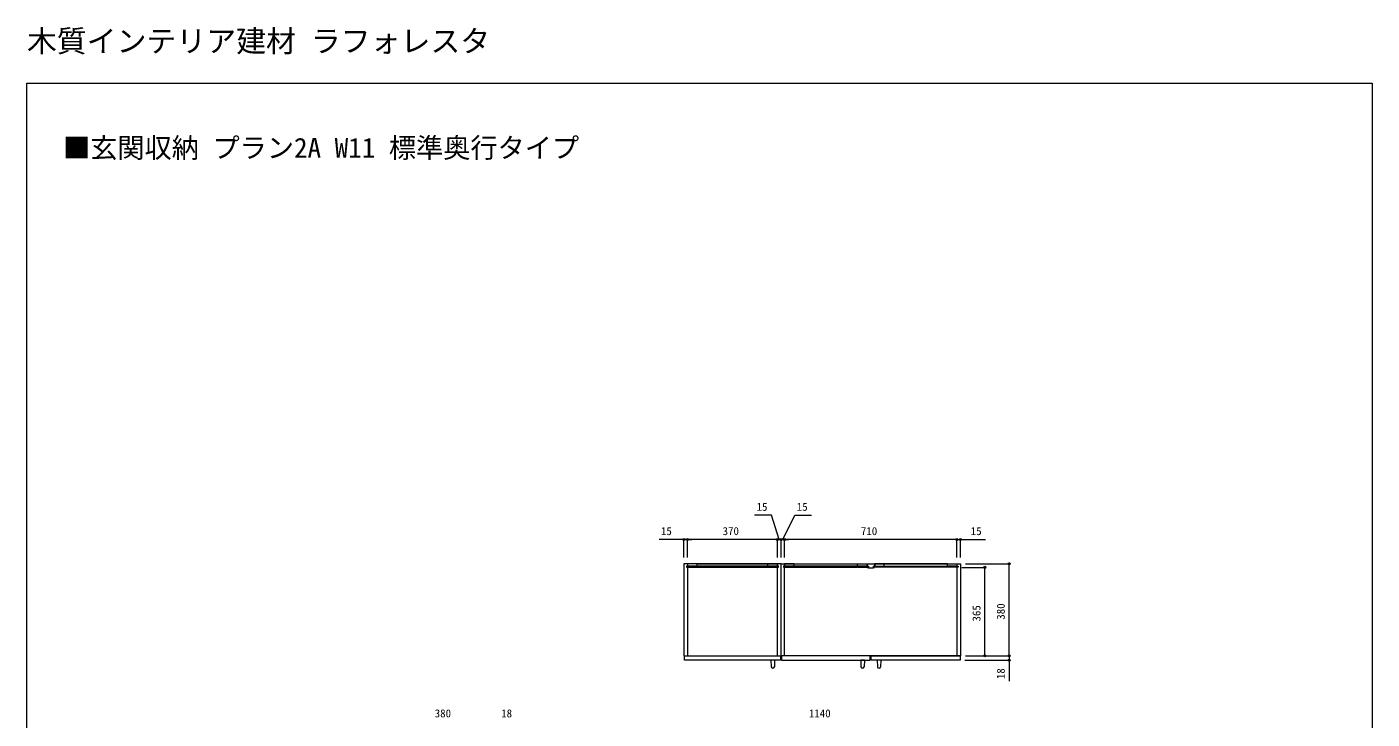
# Model space of a CAD drawing. Units: millimetres, scale not verified. Extents: x -2772 to 2772, y -4480 to 4487.
# Drawn here: x -2772 to 2772, y 1635 to 4487 of the extents above; entities that cross this region are included whole.
import ezdxf
from ezdxf.enums import TextEntityAlignment as Align

# ---------------------------------------------------------------- set-up
doc = ezdxf.new("R2010")
doc.units = ezdxf.units.MM
doc.header["$LTSCALE"] = 15
doc.linetypes.add('CHAIN2', pattern=[12, 9, -1, 1, -1])
for name, color, linetype, lineweight in [('0-0_0', 7, 'Continuous', 9), ('0-2_YKK_ZWAK', 2, 'CHAIN2', 9), ('0-3_YKK_11', 4, 'Continuous', 9), ('0-6_YKK_D', 6, 'Continuous', 9)]:
    doc.layers.add(name, color=color, linetype=linetype, lineweight=lineweight)
doc.layers.add('0-1_USER1', color=3, linetype='Continuous')
doc.styles.add('ＭＳ ゴシック', font='')
doc.styles.get('ＭＳ ゴシック').set_extended_font_data('MS Gothic')

msp = doc.modelspace()

# ---------------------------------------------------------------- linework, layer by layer
at = {"layer": '0-0_0'}
for p, q in [((-2772, 4256), (2772, 4256)), ((2772, 4256), (2772, -4480))]:
    msp.add_line(p, q, dxfattribs=at)
msp.add_lwpolyline([(2772, -4480), (-2772, -4480), (-2772, 4256)], dxfattribs=at)
at = {"layer": '0-2_YKK_ZWAK', "linetype": 'Continuous'}
for p, q in [((-49.03, 2275.06), (-49.03, 2264.56)), ((-9.53, 2275.06), (281.47, 2275.06)), ((320.97, 2264.56), (320.97, 2275.06)), ((350.97, 2264.56), (350.97, 2275.06)), ((389.97, 2275.06), (650.97, 2275.06)), ((690.97, 2275.06), (690.97, 2265.06)), ((721.97, 2275.06), (720.97, 2275.06)), ((720.97, 2275.06), (720.97, 2265.06)), ((1021.97, 2275.06), (760.97, 2275.06)), ((1060.97, 2275.06), (1060.97, 2264.56)), ((-49.03, 2260.56), (-49.03, 1895.06)), ((320.97, 1895.06), (320.97, 2260.56)), ((350.97, 1895.06), (350.97, 2260.56)), ((690.97, 2265.06), (696.47, 2265.06)), ((690.97, 2260.06), (696.47, 2260.06)), ((690.97, 2260.06), (690.97, 2259.06)), ((690.97, 2259.06), (696.47, 2258.06)), ((696.47, 2265.06), (696.47, 2260.06)), ((696.47, 2258.06), (715.47, 2258.06)), ((715.47, 2265.06), (720.97, 2265.06)), ((715.47, 2265.06), (715.47, 2260.06)), ((715.47, 2260.06), (720.97, 2260.06)), ((715.47, 2258.06), (720.97, 2259.06)), ((720.97, 2260.06), (720.97, 2259.06)), ((1060.97, 2260.56), (1060.97, 1895.06))]:
    msp.add_line(p, q, dxfattribs=at)
for points in [[(-64.03, 1895.06), (335.97, 1895.06), (335.97, 2275.06), (-64.03, 2275.06)], [(-49.03, 2264.56), (-10.03, 2264.56), (-10.03, 2275.06), (-49.03, 2275.06)], [(320.97, 2264.56), (281.97, 2264.56), (281.97, 2275.06), (320.97, 2275.06)], [(1075.97, 1895.06), (335.97, 1895.06), (335.97, 2275.06), (1075.97, 2275.06)], [(350.97, 2264.56), (389.97, 2264.56), (389.97, 2275.06), (350.97, 2275.06)], [(689.97, 2264.56), (650.97, 2264.56), (650.97, 2275.06), (689.97, 2275.06)], [(721.97, 2264.56), (760.97, 2264.56), (760.97, 2275.06), (721.97, 2275.06)], [(1060.97, 2264.56), (1021.97, 2264.56), (1021.97, 2275.06), (1060.97, 2275.06)], [(-53.53, 2260.56), (325.47, 2260.56), (325.47, 2264.56), (-53.53, 2264.56)], [(346.47, 2260.56), (694.97, 2260.56), (694.97, 2264.56), (346.47, 2264.56)], [(1065.97, 2260.56), (717.97, 2260.56), (717.97, 2264.56), (1065.97, 2264.56)], [(333.97, 1877.06), (-62.03, 1877.06), (-62.03, 1895.06), (333.97, 1895.06)], [(337.97, 1877.06), (703.97, 1877.06), (703.97, 1895.06), (337.97, 1895.06)], [(1073.97, 1877.06), (707.97, 1877.06), (707.97, 1895.06), (1073.97, 1895.06)]]:
    msp.add_lwpolyline(points, close=True, dxfattribs=at)
at = {"layer": '0-3_YKK_11'}
for p, q in [((309.47, 1877.06), (308.47, 1850.32)), ((679.47, 1877.06), (678.47, 1850.32)), ((747.47, 1877.06), (746.47, 1850.32))]:
    msp.add_line(p, q, dxfattribs=at)
for points in [[(309.47, 1877.06), (294.47, 1877.06), (295.48, 1850.32)], [(679.47, 1877.06), (664.47, 1877.06), (665.48, 1850.32)], [(747.47, 1877.06), (732.47, 1877.06), (733.48, 1850.32)]]:
    msp.add_lwpolyline(points, dxfattribs=at)
for centre in [(301.97, 1850.56), (671.97, 1850.56), (739.97, 1850.56)]:
    msp.add_arc(centre, 6.5, 182.15118, 357.84882, dxfattribs=at)
at = {"layer": '0-6_YKK_D'}
for p, q in [((-64.03, 2375.06), (-166.83, 2375.06)), ((-64.03, 2301.16), (-64.03, 2376.06)), ((-49.03, 2375.06), (-64.03, 2375.06)), ((-49.03, 2301.16), (-49.03, 2376.06)), ((-49.03, 2301.16), (-49.03, 2376.06)), ((320.97, 2375.06), (-49.03, 2375.06)), ((-49.03, 2375.06), (-32.03, 2375.06)), ((320.97, 2375.06), (303.97, 2375.06)), ((335.97, 2375.06), (318.97, 2375.06)), ((320.97, 2301.16), (320.97, 2376.06)), ((320.97, 2301.16), (320.97, 2376.06)), ((335.97, 2375.06), (320.97, 2375.06)), ((335.97, 2375.06), (320.97, 2375.06)), ((335.97, 2301.16), (335.97, 2376.06)), ((335.97, 2301.16), (335.97, 2376.06)), ((350.97, 2375.06), (335.97, 2375.06)), ((350.97, 2375.06), (335.97, 2375.06)), ((335.97, 2375.06), (352.97, 2375.06)), ((350.97, 2301.16), (350.97, 2376.06)), ((350.97, 2301.16), (350.97, 2376.06)), ((1060.97, 2375.06), (350.97, 2375.06)), ((350.97, 2375.06), (367.97, 2375.06)), ((1060.97, 2375.06), (1043.97, 2375.06)), ((1060.97, 2301.16), (1060.97, 2376.06)), ((1060.97, 2301.16), (1060.97, 2376.06)), ((1060.97, 2375.06), (1075.97, 2375.06)), ((1075.97, 2301.16), (1075.97, 2376.06)), ((1075.97, 2375.06), (1178.77, 2375.06)), ((1095.97, 2275.06), (1276.97, 2275.06)), ((1275.97, 1895.06), (1275.97, 2275.06)), ((1080.97, 2260.06), (1176.97, 2260.06)), ((1175.97, 1895.06), (1175.97, 2260.06)), ((1095.97, 1895.06), (1276.97, 1895.06)), ((1095.97, 1895.06), (1276.97, 1895.06)), ((1095.97, 1895.06), (1176.97, 1895.06)), ((1093.97, 1877.06), (1276.97, 1877.06))]:
    msp.add_line(p, q, dxfattribs=at)
for points in [[(328.47, 2375.06), (296.08, 2475.06), (227.28, 2475.06)], [(343.47, 2375.06), (392.92, 2475.06), (461.72, 2475.06)], [(1275.97, 1895.06), (1275.97, 1877.06), (1275.97, 1791.26)]]:
    msp.add_lwpolyline(points, dxfattribs=at)
for centre in [(-64.03, 2375.06), (-49.03, 2375.06), (-49.03, 2375.06), (320.97, 2375.06), (320.97, 2375.06), (335.97, 2375.06), (335.97, 2375.06), (350.97, 2375.06), (350.97, 2375.06), (1060.97, 2375.06), (1060.97, 2375.06), (1075.97, 2375.06), (1275.97, 2275.06), (1175.97, 2260.06), (1175.97, 1895.06), (1275.97, 1895.06), (1275.97, 1895.06), (1275.97, 1877.06)]:
    msp.add_circle(centre, 4.25, dxfattribs=at)

# ---------------------------------------------------------------- texts
at = {"layer": '0-1_USER1', "style": 'ＭＳ ゴシック'}
for s, height, p in [('木質インテリア建材 ラフォレスタ', 90.32, (-2772, 4356.8)), ('■玄関収納 プラン2A W11 標準奥行タイプ', 82.11, (-2623.02, 3923.46))]:
    msp.add_text(s, height=height, dxfattribs=at).set_placement(p, align=Align.BOTTOM_LEFT)
at = {"layer": '0-6_YKK_D', "style": 'ＭＳ ゴシック'}
for s, p in [('15', (235.28, 2483.06)), ('15', (400.92, 2483.06)), ('15', (-158.83, 2383.06)), ('370', (95.17, 2383.06)), ('710', (665.17, 2383.06)), ('15', (1117.97, 2383.06)), ('380', (-1091.15, 1631.83)), ('18', (-817.35, 1631.83)), ('1140', (450.77, 1631.83))]:
    msp.add_text(s, height=32.99, dxfattribs=at).set_placement(p, align=Align.BOTTOM_LEFT)
for s, p in [('380', (1267.97, 2044.26)), ('365', (1167.97, 2036.76)), ('18', (1267.97, 1799.26))]:
    msp.add_text(s, height=32.99, rotation=90, dxfattribs=at).set_placement(p, align=Align.BOTTOM_LEFT)

doc.saveas('drawing.dxf')
